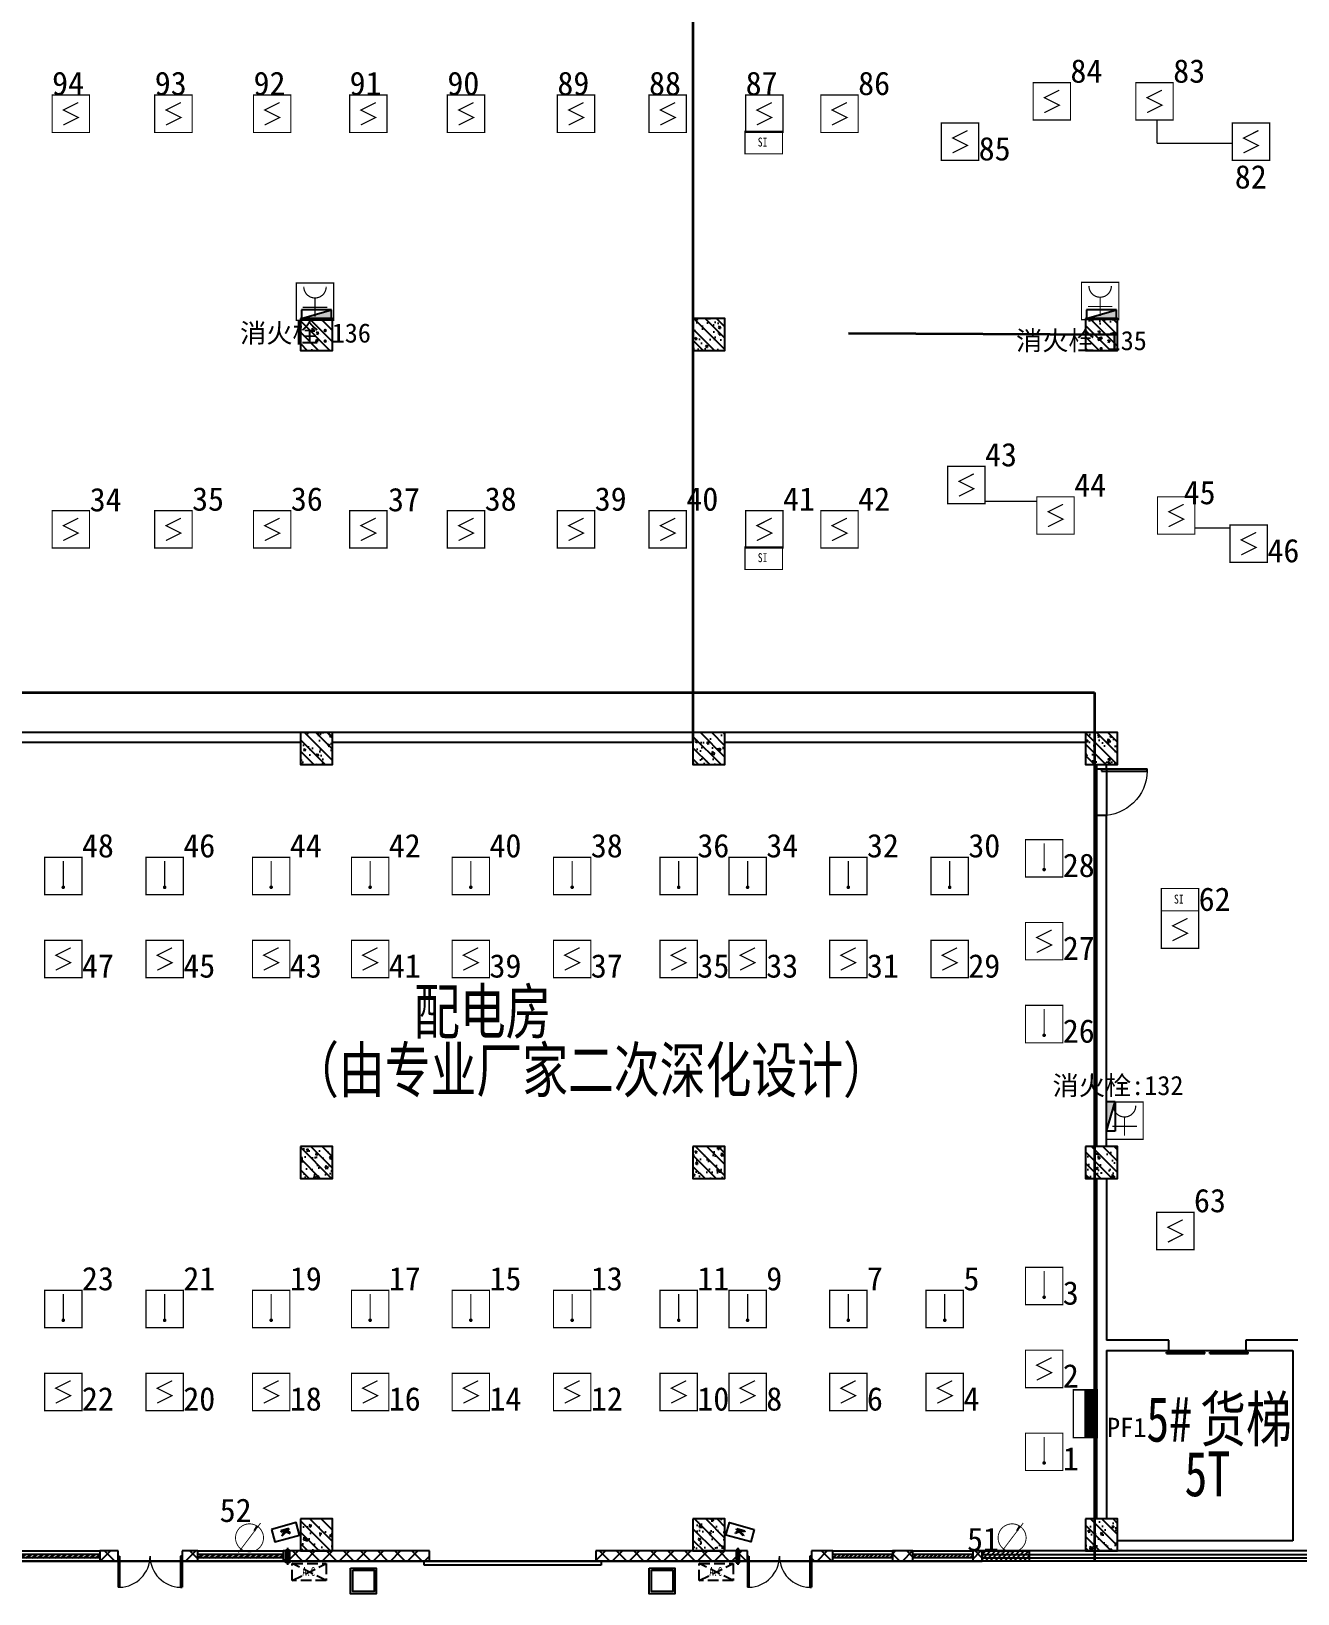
# Model space of a CAD drawing. Header units: millimetres. Extents: x -633009578 to 5705885, y -633235091 to 2571734.
# Drawn here: x 3362535 to 3392219, y 2059233 to 2095835 of the extents above; entities that cross this region are included whole.
import ezdxf

# ---------------------------------------------------------------- set-up
doc = ezdxf.new("R2010")
doc.units = ezdxf.units.MM
doc.header["$LTSCALE"] = 1000
doc.header["$MEASUREMENT"] = 0
doc.linetypes.add('DASH', pattern=[0.35, 0.25, -0.1])
doc.layers.get('0').update_dxf_attribs({"color": 9})
for name, color, linetype in [('000000000000电气', 7, 'Continuous'), ('3T_WOOD', 21, 'Continuous'), ('A-COLUM(柱)', 255, 'Continuous'), ('A-DOOR(门）', 4, 'Continuous'), ('A-EQPM(设备)', 15, 'Continuous'), ('A-F-AREA(计算)', 5, 'Continuous'), ('A-HATH(填充)', 8, 'Continuous'), ('A-LM-QPM(设备)', 8, 'Continuous'), ('A-ROOF-G(钢构)', 25, 'Continuous'), ('A-TEXT(房间)', 243, 'Continuous'), ('A-WALL(墙)', 255, 'Continuous'), ('A-WINDOW（窗）', 4, 'Continuous'), ('EQUIP_消火栓', 7, 'Continuous'), ('WALL', 9, 'Continuous'), ('电-强电平面-标注', 3, 'Continuous'), ('电-强电平面-线缆', 3, 'Continuous'), ('设备-消防', 3, 'Continuous'), ('设备-箱柜', 3, 'Continuous')]:
    doc.layers.add(name, color=color, linetype=linetype)
doc.styles.add('_TCH', font='simhei.ttf', dxfattribs={"width": 0.75, "bigfont": 'hztxt.shx'})
doc.styles.add('_TCH_DIM', font='simhei.ttf', dxfattribs={"width": 0.8, "bigfont": 'hztxt.shx'})
doc.styles.add('ELEC-DIM', font='simhei.ttf')
doc.styles.add('IDQSTYLE', font='simhei.ttf', dxfattribs={"width": 0.707, "bigfont": 'hztxt.shx'})
doc.styles.get("Standard").update_dxf_attribs({"font": 'simhei.ttf', "bigfont": 'hztxt.shx'})
doc.styles.add('宋体', font='simhei.ttf')
pattern_1 = [(45, (850121.4751960551, 677964.29318137), (-200.0002033111466, 200.0002033111467), []), (135, (850121.4751960551, 677964.29318137), (-200.0002033111467, -200.0002033111466), [])]

# ---------------------------------------------------------------- blocks, each defined once
blk = doc.blocks.new('HC001304')
at = {"color": 0, "linetype": 'Continuous'}
blk.add_line((1.147673841419251, 1.538953517481514), (1.735401947549264, 2.599742189978989), dxfattribs=at)
at = {"color": 0, "linetype": 'Continuous', "const_width": 0.2}
blk.add_lwpolyline([(2.673745217742495e-14, -3.125, 0.1989123673796571), (2.209708691207992, -2.209708691207937, 0.1989123673796571), (3.125000000000028, -4.323120637516818e-16, 0.1989123673796568), (2.209708691207993, 2.209708691207993, 0.1989123673796569), (2.841876514387939e-14, 3.125, 0.1989123673796569), (-2.209708691207936, 2.209708691207994, 0.1989123673796568), (-3.124999999999972, 2.10353517373855e-15, 0.1989123673796572), (-2.209708691207937, -2.209708691207936, 0.1989123673796571)], format="xyb", close=True, dxfattribs=at)
blk.add_lwpolyline([(-2.500110713345594, -3.281016827298258), (2.47847216535268, 3.297393019579605)], dxfattribs=at)
at = {"color": 0, "style": 'IDQSTYLE', "width": 0.7}
blk.add_attdef('PSFHATT', (5.125000010000028, -3.281016827298258), '', height=2.5, dxfattribs=at)
blk = doc.blocks.new('*X27')
at = {"color": 0}
for p, q in [((99.8306862801869, 192.7445173280992), (101.9907448318158, 194.9045758797282)), ((99.8306862801869, 193.1687813968112), (101.5664807631039, 194.9045758797282)), ((99.8306862801869, 193.5930454655231), (101.142216694392, 194.9045758797282)), ((99.8306862801869, 194.017309534235), (100.71795262568, 194.9045758797282)), ((99.8306862801869, 194.441573602947), (100.2936885569681, 194.9045758797282)), ((99.8306862801869, 194.8658376716589), (99.86942448825616, 194.9045758797282)), ((99.91500890052772, 192.4045758797282), (102.4150089005277, 194.9045758797282)), ((100.3392729692396, 192.4045758797282), (102.8392729692397, 194.9045758797282)), ((100.7635370379516, 192.4045758797282), (103.2635370379516, 194.9045758797282)), ((101.1878011066635, 192.4045758797282), (103.6878011066635, 194.9045758797282)), ((101.6120651753754, 192.4045758797282), (104.1120651753754, 194.9045758797282)), ((102.0363292440874, 192.4045758797282), (104.5363292440874, 194.9045758797282)), ((102.4605933127993, 192.4045758797282), (104.9605933127993, 194.9045758797282)), ((102.8848573815112, 192.4045758797282), (105.3848573815112, 194.9045758797282)), ((103.3091214502232, 192.4045758797282), (105.8091214502232, 194.9045758797282)), ((103.7333855189351, 192.4045758797282), (106.2333855189351, 194.9045758797282)), ((104.157649587647, 192.4045758797282), (106.657649587647, 194.9045758797282)), ((104.5819136563589, 192.4045758797282), (107.0819136563589, 194.9045758797282)), ((105.0061777250709, 192.4045758797282), (107.5061777250709, 194.9045758797282)), ((105.4304417937828, 192.4045758797282), (107.9304417937828, 194.9045758797282)), ((105.8547058624947, 192.4045758797282), (108.3547058624947, 194.9045758797282)), ((106.2789699312067, 192.4045758797282), (108.7789699312067, 194.9045758797282)), ((106.7032339999186, 192.4045758797282), (109.2032339999186, 194.9045758797282)), ((107.1274980686305, 192.4045758797282), (109.6274980686305, 194.9045758797282)), ((107.5517621373425, 192.4045758797282), (109.8306862801869, 194.6835000225726)), ((107.9760262060544, 192.4045758797282), (109.8306862801869, 194.2592359538607)), ((108.4002902747663, 192.4045758797282), (109.8306862801869, 193.8349718851487)), ((108.8245543434782, 192.4045758797282), (109.8306862801869, 193.4107078164368)), ((109.2488184121902, 192.4045758797282), (109.8306862801869, 192.9864437477249)), ((109.6730824809021, 192.4045758797282), (109.8306862801869, 192.562179679013))]:
    blk.add_line(p, q, dxfattribs=at)
blk = doc.blocks.new('HC000427')
at = {"color": 0, "linetype": 'Continuous', "const_width": 0.3}
blk.add_lwpolyline([(5, 2.5), (-5, 2.5), (-5, -2.5), (5, -2.5)], close=True, dxfattribs=at)
blk.add_lwpolyline([(5, 0), (-5, 0)], dxfattribs=at)
at = {"color": 0, "linetype": 'Continuous'}
blk.add_blockref('*X27', (-104.8306862801869, -194.9045758797282), dxfattribs=at)
at = {"color": 0, "style": 'IDQSTYLE', "width": 0.7}
blk.add_attdef('PSFHATT', (7, -2.5), '', height=2.5, dxfattribs=at)
blk = doc.blocks.new('HC001552')
at = {"color": 0, "linetype": 'Continuous', "const_width": 0.2}
blk.add_lwpolyline([(-3.125, 3.125), (3.125, 3.125), (3.125, -3.125), (-3.125, -3.125)], close=True, dxfattribs=at)
blk.add_lwpolyline([(-1.875, 2.5, 0.1989123673796508), (-1.325825214724788, 1.174174785275256, 0.1989123673796632), (-1.010554351787499e-15, 0.625, 0.1989123673796561), (1.325825214724758, 1.174174785275198, 0.1989123673796527), (1.875, 2.5)], format="xyb", dxfattribs=at)
for points in [[(-1.4210854715202e-14, 0.625), (0, -2.5)], [(-2.062500000000007, -0.9375000000000071), (2.062499999999993, -0.9374999999999931)]]:
    blk.add_lwpolyline(points, dxfattribs=at)
at = {"color": 0, "style": 'IDQSTYLE', "width": 0.7}
blk.add_attdef('PSFHATT', (5.125, -3.125), '', height=2.5, dxfattribs=at)
blk = doc.blocks.new('HC001224')
at = {"color": 0, "linetype": 'Continuous', "const_width": 0.2}
blk.add_lwpolyline([(-3.125, 3.125), (3.125, 3.125), (3.125, -3.125), (-3.125, -3.125)], close=True, dxfattribs=at)
blk.add_lwpolyline([(1.25, 1.875), (-1.25, 0.625), (1.25, -0.625), (-1.25, -1.875)], dxfattribs=at)
at = {"color": 0, "style": 'IDQSTYLE', "width": 0.7}
blk.add_attdef('PSFHATT', (5.125, -3.125), '', height=2.5, dxfattribs=at)
blk = doc.blocks.new('HC001180')
at = {"color": 0, "linetype": 'Continuous', "const_width": 0.2}
blk.add_lwpolyline([(-3.125, 1.875000000000028), (3.125, 1.875000000000028), (3.125, -1.874999999999972), (-3.125, -1.874999999999972)], close=True, dxfattribs=at)
at = {"color": 0, "style": 'IDQSTYLE', "width": 0.7}
for tag, p in [('SI', (-0.7698887372055268, -0.8480397754184743)), ('PSFHATT', (5.125, -1.874999999999972))]:
    blk.add_attdef(tag, p, '', height=1.5, dxfattribs=at)
blk = doc.blocks.new('HC001223')
at = {"color": 0, "linetype": 'Continuous', "const_width": 0.2}
blk.add_lwpolyline([(-3.125, 3.125), (3.125, 3.125), (3.125, -3.125), (-3.125, -3.125)], close=True, dxfattribs=at)
blk.add_lwpolyline([(0, 2.5), (0, -1.875)], dxfattribs=at)
at = {"color": 0, "linetype": 'Continuous', "const_width": 0.3}
blk.add_lwpolyline([(-0.15, -1.875, 1), (0.15, -1.875, 1)], format="xyb", close=True, dxfattribs=at)
at = {"color": 0, "style": 'IDQSTYLE', "width": 0.7}
blk.add_attdef('PSFHATT', (5.125, -3.125), '', height=2.5, dxfattribs=at)
blk = doc.blocks.new('$TwtSys$00000434')
for p, q in [((-0.5, 0.5), (-0.5, -0.5)), ((-0.5, -0.5), (0.5, 0.5)), ((0.5, 0.5), (-0.5, 0.5)), ((0.5, -0.5), (0.5, 0.5)), ((-0.5, -0.5), (0.5, -0.5))]:
    blk.add_line(p, q)
blk.add_solid([(0.5, -0.5), (0.5, 0.5), (-0.5, -0.5)])
blk = doc.blocks.new('G$CC85EE94B')
at = {"layer": 'EQUIP_消火栓', "xscale": 700, "zscale": 700}
for p, yscale, rotation in [((-46249.99999125628, 28225.00000000373), 200, 359.9999949910436), ((-27849.99999125628, 28225.00000000373), 200, 359.9999949910436), ((-27629.99996937765, 9431.896380502265), -200, 90.00000500895634)]:
    blk.add_blockref('$TwtSys$00000434', p, dxfattribs=dict(at, yscale=yscale, rotation=rotation))
blk = doc.blocks.new('VdFDAFDFfasdgfswgre')
at = {"layer": 'A-LM-QPM(设备)'}
for p, q in [((-18.82899837940931, -406.182118716184), (32.44091908354312, -219.865729555022)), ((26.97990751266479, -333.232229411602), (5.094279481098056, -412.765245873481)), ((49.2817729152739, -324.0305588338524), (26.97990751266479, -333.232229411602)), ((26.97990751266479, -333.232229411602), (49.2817729152739, -324.0305588338524)), ((67.04131023027003, -429.8116214922629), (26.97990751266479, -333.232229411602)), ((32.44091908354312, -219.865729555022), (56.36419694311917, -226.448856712319)), ((56.36419694311917, -226.448856712319), (37.18157476373017, -296.1590703437105)), ((37.18157476373017, -296.1590703437105), (49.2817729152739, -324.0305588338524)), ((49.2817729152739, -324.0305588338524), (125.9159782715142, -245.5878820237704)), ((153.1663345098495, -253.0865434217267), (58.93851659074426, -349.0140868732706)), ((58.93851659074426, -349.0140868732706), (97.61874484550208, -438.2258171304129)), ((125.9159782715142, -245.5878820237704), (153.1663345098495, -253.0865434217267)), ((5.094279481098056, -412.765245873481), (-18.82899837940931, -406.182118716184)), ((97.61874484550208, -438.2258171304129), (67.04131023027003, -429.8116214922629))]:
    blk.add_line(p, q, dxfattribs=at)
blk.add_lwpolyline([(0, 0), (289.248551459983, -79.59444376500323), (130.0596639309078, -658.0915466849692), (-159.1888875309378, -578.4971029208973)], close=True, dxfattribs=at)
blk = doc.blocks.new('1fdasdas')
at = {"layer": 'A-EQPM(设备)', "linetype": 'DASH'}
for p, q in [((800.000240216963, -0.0003133723512291908), (0.0002401703968644142, 399.9996865927242)), ((0.0002401703968644142, -0.0003133723512291908), (800.000240216963, 399.9996865927242))]:
    blk.add_line(p, q, dxfattribs=at)
blk.add_lwpolyline([(0.0002401703968644142, 399.9996865927242), (800.000240216963, 399.9996865927242), (800.000240216963, -0.0003133723512291908), (0.0002401703968644142, -0.0003133723512291908)], close=True, dxfattribs=at)
at = {"layer": 'A-EQPM(设备)', "style": '_TCH_DIM', "width": 0.7058823529411765}
blk.add_text('A.C', height=204, dxfattribs=at).set_placement((239.6609672275372, 108.2505295248702))
blk = doc.blocks.new('31231')
at = {"layer": 'A-EQPM(设备)', "linetype": 'DASH', "ltscale": 500}
blk.add_lwpolyline([(46923.81837394973, 1033154.040788963), (47003.81837394973, 1033154.040788963), (47003.81837394973, 1032854.040788963), (46923.81837394973, 1032854.040788963)], close=True, dxfattribs=at)
blk.add_lwpolyline([(46963.81837394973, 1033204.040788963), (46963.81837394973, 1032804.040788963)], dxfattribs=at)
blk = doc.blocks.new('$DorLib2D$00000002')
for p, q in [((-0.5, -5.684341886080802e-17), (-0.5000000000000007, 0.4875)), ((-0.4750000000000007, 0.4875), (-0.5000000000000007, 0.4875)), ((-0.475, -2.842170943040401e-17), (-0.4750000000000007, 0.4875)), ((0.475, -2.842170943040401e-17), (0.4750000000000007, 0.4875)), ((0.4750000000000007, 0.4875), (0.5000000000000007, 0.4875)), ((0.5, -5.684341886080802e-17), (0.5000000000000007, 0.4875)), ((-0.5, -5.684341886080802e-17), (-0.475, -2.842170943040401e-17)), ((0.5, -5.684341886080802e-17), (0.475, -2.842170943040401e-17))]:
    blk.add_line(p, q)
at = {"lineweight": 13}
for centre, start, end in [((-0.4875, -4.263256414560601e-17), 0, 88.53071641864632), ((0.4875, -4.263256414560601e-17), 91.4692835813537, 180)]:
    blk.add_arc(centre, 0.4875, start, end, dxfattribs=at)
blk = doc.blocks.new('$DorLib2D$00000126')
at = {"color": 0, "linetype": 'Continuous'}
for p, q in [((-0.5319999999956053, 0.5), (-0.5319999999956053, 0.900000000000091)), ((0.5320000000047003, 0.900000000000091), (0.5320000000047003, 0.5000000000002274))]:
    blk.add_line(p, q, dxfattribs=at)
at = {"color": 0, "linetype": 'DASH'}
for p, q in [((-0.5319999999956053, 0.900000000000091), (0.5320000000047003, 0.900000000000091)), ((-0.5319999999956053, 0.5), (0.5320000000047003, 0.5000000000002274))]:
    blk.add_line(p, q, dxfattribs=at)
blk = doc.blocks.new('$TCHSYS$WIN2D')
for p, q in [((-0.5, 0.5), (0.5, 0.5)), ((-0.5, 0.5), (-0.4999999999999999, -0.5)), ((0.5, 0.5), (0.4999999999999998, -0.5)), ((0.5, 0.1666666666666666), (-0.5, 0.1666666666666666)), ((0.5, -0.1666666666666667), (-0.5, -0.1666666666666667)), ((-0.4999999999999999, -0.5), (0.5, -0.5))]:
    blk.add_line(p, q)
blk = doc.blocks.new('$WINLIB2D$00000039')
at = {"color": 0}
for points in [[(-0.4999999999983409, 0.5000000000445652), (-0.4999999999999964, -0.4999999999999716)], [(0.5000000000016591, 0.4999999999536158), (-0.4999999999983409, 0.5000000000445652)], [(0.4999999999983338, -0.5000000000463842), (0.4999999999999609, 0.4999999999999432)], [(-0.499999999999428, 0.1666666667124446), (0.500000000000572, 0.1666666666205998)], [(-0.4518745131427302, -0.1666666666260284), (-0.5000000000072298, 0.08358586507802102)], [(-0.3838834764901549, -0.166666666632409), (-0.4479860405916831, 0.1666666667079113)], [(-0.3158924398378069, -0.166666666637866), (-0.3799950039392748, 0.1666666667006353)], [(-0.2479014031851996, -0.166666666645142), (-0.3120039672867243, 0.1666666666951784)], [(-0.1799103665328481, -0.1666666666505989), (-0.2440129306343159, 0.1666666666887977)], [(-0.1119193298802692, -0.1666666666569512), (-0.1760218939817904, 0.1666666666824455)], [(-0.04392829322788927, -0.1666666666633319), (-0.1080308573293216, 0.1666666666760648)], [(0.02406274342471804, -0.1666666666696841), (-0.04003982067680312, 0.1666666666697125)], [(0.09205378007703402, -0.1666666666751411), (0.02795121597557682, 0.1666666666642556)], [(0.1600448167296129, -0.1666666666815217), (0.0959422526280953, 0.1666666666578749)], [(0.2280358533819644, -0.166666666687874), (0.163933289280525, 0.1666666666505989)], [(0.2960268900345753, -0.1666666666942547), (0.231924325933047, 0.1666666666460657)], [(0.3640179266869801, -0.1666666667006069), (0.2999153625854838, 0.166666666639685)], [(0.4320089633395341, -0.1666666667060639), (0.3679063992380058, 0.166666666632409)], [(0.4999999999916831, -0.1666666667115209), (0.4358974358904746, 0.1666666666260568)], [(-0.500000000000572, -0.1666666666214951), (0.499999999999428, -0.1666666667124446)], [(0.4999999999983338, -0.5000000000463842), (-0.5000000000016662, -0.4999999999554348)]]:
    blk.add_lwpolyline(points, dxfattribs=at)
blk = doc.blocks.new('$DORLIB2D$00000127')
at = {"color": 0}
for points in [[(-0.5333333333328483, 0.7948983154366971), (-0.5333333333328483, 0.690405644187237)], [(-0.03333333333284827, 0.7948983154366971), (-0.5333333333328483, 0.7948983154366971)], [(-0.03333333333284827, 0.690405644187237), (-0.5333333333328483, 0.690405644187237)], [(-0.03333333333284827, 0.7948983154366971), (-0.03333333333284827, 0.690405644187237)], [(0.5333333333328483, 0.7948983154366971), (0.03333333333284827, 0.7948983154366971)], [(0.03333333333284827, 0.7948983154366971), (0.03333333333284827, 0.690405644187237)], [(0.5333333333328483, 0.690405644187237), (0.03333333333284827, 0.690405644187237)], [(0.5333333333328483, 0.7948983154366971), (0.5333333333328483, 0.690405644187237)], [(0.5, 0.4999999999999858), (-0.5, 0.4999999999999858)]]:
    blk.add_lwpolyline(points, dxfattribs=at)
blk = doc.blocks.new('$DorLib2D$00000001')
for p, q in [((0.45, 0.9750000000000001), (0.5000000000000002, 0.9750000000000001)), ((0.45, 0), (0.45, 0.9750000000000001)), ((0.5, 0), (0.5, 0.9750000000000001)), ((0.5, 0), (0.45, 0))]:
    blk.add_line(p, q)
at = {"lineweight": 13}
blk.add_arc((0.475, 0), 0.975, 91.4692835813538, 180, dxfattribs=at)
blk = doc.blocks.new('_FZH')
h = blk.add_hatch()
h.set_pattern_fill('钢筋混凝土', color=256, scale=0.1, style=0)
h.set_pattern_definition([(45, (0, 0), (-0.1767766952966369, 0.1767766952966369), []), (50, (0, 0), (0.7172601826007535, -0.06275213498259512), [0.07500000000000001, -0.8250000000000001]), (355, (0, 0), (-0.138751333613, 0.7521921337000119), [0.06, -0.66]), (100.4514, (0.05977168000000001, -0.00522934), (0.5785093817140216, 0.6894395420609536), [0.06374019, -0.701142112]), (46.1842, (0, 0.2), (1.067241048625645, -0.1655190143290181), [0.1125, -1.2375]), (96.6356, (0.088936745, 0.186206693), (0.9346627055487033, 0.9741178709004418), [0.095610288, -1.051713]), (351.1842, (0, 0.2), (0.9346619451336272, 0.9741186009253247), [0.09000000000000001, -0.9900000000000001]), (21, (0.1, 0.15), (0.5969070521184617, -0.4026188906653388), [0.07500000000000001, -0.8250000000000001]), (326, (0.1, 0.15), (0.2433153319215824, 0.7251500450468529), [0.06, -0.66]), (71.4514, (0.149742233, 0.116448394), (0.84022262858149, 0.3225304967099524), [0.06374019, -0.701142112]), (37.50000000000001, (0, 0), (0.01215985531729062, 0.3328938538313115), [0, -0.652, 0, -0.67, 0, -0.6625000000000001]), (7.499999999999999, (0, 0), (0.2630695374421486, 0.3944117118823603), [0, -0.382, 0, -0.637, 0, -0.2525]), (-32.5, (-0.223, 0), (0.533822436172409, -0.02255487173437976), [0, -0.25, 0, -0.78, 0, -1.035]), (-42.5, (-0.323, 0), (0.5831861693423862, 0.1001049823323177), [0, -0.325, 0, -0.518, 0, -0.735])])
h.paths.add_polyline_path([(-0.5, -0.5), (0.5, -0.5), (0.5, 0.5), (-0.5, 0.5)])
blk.add_lwpolyline([(-0.5, -0.5), (0.5, -0.5), (0.5, 0.5), (-0.5, 0.5)], close=True)

msp = doc.modelspace()

# ---------------------------------------------------------------- hatches: boundary and pattern name
at = {"layer": '3T_WOOD'}
h = msp.add_hatch(dxfattribs=at)
h.set_pattern_fill('ANSI31', color=256, scale=50)
h.set_pattern_definition([(45, (2160479.395743424, 677977.51603476), (-56.1266007566822, 56.12660075668221), [])])
h.paths.add_polyline_path([(3384819.983631865, 2060234.629172622), (3385919.983631865, 2060234.629172622), (3385919.983631865, 2059994.629172622), (3384819.983631865, 2059994.629172622)])
at = {"layer": 'A-HATH(填充)'}
h = msp.add_hatch(dxfattribs=at)
h.set_pattern_fill('多孔材料', color=256, scale=100, style=0)
h.set_pattern_definition(pattern_1)
h.paths.add_polyline_path([(3364139.994031504, 2059994.629172631), (3364569.994032013, 2059994.629172631), (3364569.994032013, 2060234.629172627), (3364139.994031504, 2060234.629172627)])
h = msp.add_hatch(dxfattribs=at)
h.set_pattern_fill('多孔材料', color=256, scale=100, style=0)
h.set_pattern_definition(pattern_1)
h.paths.add_polyline_path([(3366069.994032013, 2059994.629172631), (3366439.994031504, 2059994.629172631), (3366439.994031504, 2060234.629172626), (3366069.994032013, 2060234.629172626)])
h = msp.add_hatch(dxfattribs=at)
h.set_pattern_fill('多孔材料', color=256, scale=100, style=0)
h.set_pattern_definition(pattern_1)
h.paths.add_polyline_path([(3368439.994031504, 2059994.629172631), (3371869.994031504, 2059994.629172631), (3371869.994031504, 2060234.629172626), (3368439.994031504, 2060234.629172626)])
h = msp.add_hatch(dxfattribs=at)
h.set_pattern_fill('多孔材料', color=256, scale=100, style=0)
h.set_pattern_definition(pattern_1)
h.paths.add_polyline_path([(3375769.994032013, 2059994.629172631), (3379319.994031504, 2059994.629172631), (3379319.994031504, 2060234.629172625), (3375769.994032013, 2060234.629172625)])
h = msp.add_hatch(dxfattribs=at)
h.set_pattern_fill('多孔材料', color=256, scale=100, style=0)
h.set_pattern_definition(pattern_1)
h.paths.add_polyline_path([(3380819.994031504, 2059994.629172631), (3381319.983631623, 2059994.629172631), (3381319.983631623, 2060234.629172625), (3380819.994031505, 2060234.629172625)])
h = msp.add_hatch(dxfattribs=at)
h.set_pattern_fill('多孔材料', color=256, scale=100, style=0)
h.set_pattern_definition(pattern_1)
h.paths.add_polyline_path([(3382719.983631622, 2059994.629172631), (3383199.983632131, 2059994.629172631), (3383199.983632131, 2060234.629172625), (3382719.983631622, 2060234.629172625)])
h = msp.add_hatch(dxfattribs=at)
h.set_pattern_fill('多孔材料', color=256, scale=100, style=0)
h.set_pattern_definition(pattern_1)
h.paths.add_polyline_path([(3384599.983632131, 2059994.629172632), (3384819.983631623, 2059994.629172632), (3384819.983631622, 2060234.629172625), (3384599.983632131, 2060234.629172625)])

# ---------------------------------------------------------------- linework, layer by layer
at = {"layer": '000000000000电气', "color": 2, "lineweight": 35}
msp.add_line((3378044.99403178, 2098059.629172626), (3378044.994031993, 2079169.629172617), dxfattribs=at)
at = {"layer": '000000000000电气', "color": 4, "lineweight": 35}
msp.add_line((3381692.810086888, 2088761.281330105), (3387994.99403178, 2088734.629172626), dxfattribs=at)
at = {"layer": '000000000000电气', "color": 1, "lineweight": 35}
for p, q in [((3282419.99403178, 2080345.946034326), (3387455.32643952, 2080345.946034326)), ((3387455.32643952, 2080345.946034326), (3387455.326439521, 2059994.629172625))]:
    msp.add_line(p, q, dxfattribs=at)
at = {"layer": '3T_WOOD'}
msp.add_lwpolyline([(3384819.983631865, 2060234.629172622), (3385919.983631865, 2060234.629172622), (3385919.983631865, 2059994.629172622), (3384819.983631865, 2059994.629172622)], close=True, dxfattribs=at)
at = {"layer": 'A-DOOR(门）'}
for p, q in [((3387499.99403178, 2078559.629172243), (3387499.99403178, 2077459.629172243)), ((3387739.99403178, 2078559.629172243), (3387739.99403178, 2077459.629172243)), ((3364569.994031803, 2059994.629172625), (3366069.994031803, 2059994.629172625)), ((3371869.994031737, 2059994.629172625), (3375769.994031737, 2059994.629172625)), ((3379319.994031759, 2059994.629172625), (3380819.994031759, 2059994.629172625))]:
    msp.add_line(p, q, dxfattribs=at)
at = {"layer": 'A-F-AREA(计算)'}
msp.add_lwpolyline([(3282179.994031782, 2196074.629172625), (3416459.994031782, 2196074.629172625), (3416459.994031782, 2059994.629172625), (3282179.994031782, 2059994.629172625)], close=True, dxfattribs=at)
at = {"layer": 'A-ROOF-G(钢构)'}
for points in [[(3370020.001237538, 2059832.89527726), (3370620.001237538, 2059832.89527726), (3370620.001237538, 2059232.89527726), (3370020.001237538, 2059232.89527726)], [(3370070.001237538, 2059782.89527726), (3370570.001237538, 2059782.89527726), (3370570.001237538, 2059282.89527726), (3370070.001237538, 2059282.89527726)], [(3377020.001237541, 2059832.89527726), (3377620.001237541, 2059832.89527726), (3377620.001237541, 2059232.89527726), (3377020.001237541, 2059232.89527726)], [(3377070.001237541, 2059782.89527726), (3377570.001237541, 2059782.89527726), (3377570.001237541, 2059282.89527726), (3377070.001237541, 2059282.89527726)]]:
    msp.add_lwpolyline(points, close=True, dxfattribs=at)
at = {"layer": 'A-WALL(墙)'}
for p, q in [((3368844.994031993, 2079409.629172631), (3359894.994031993, 2079409.62917264)), ((3378044.994031993, 2079409.629172669), (3369594.994031993, 2079409.629172596)), ((3387244.994031993, 2079409.629172598), (3378794.994031341, 2079409.629172604)), ((3368844.994031993, 2079169.629172631), (3359894.994031993, 2079169.629172593)), ((3378044.994031993, 2079169.629172617), (3369594.994031993, 2079169.629172616)), ((3387244.994031993, 2079169.629172651), (3378794.994031341, 2079169.629172607)), ((3387499.99403178, 2078659.629172626), (3387499.994031772, 2078559.629172276)), ((3387739.994031825, 2078559.629172276), (3387739.99403178, 2078659.629172626)), ((3387499.994031772, 2078559.629172276), (3387739.994031825, 2078559.629172276)), ((3387739.994031825, 2077459.629172276), (3387499.994031772, 2077459.629172276)), ((3387499.994031772, 2077459.629172276), (3387499.994031783, 2069709.629172256)), ((3387739.994031792, 2069709.629172256), (3387739.994031825, 2077459.629172276)), ((3387499.99403178, 2068959.629172626), (3387499.99403178, 2065054.629178433)), ((3387739.99403178, 2068959.629172626), (3387739.994031874, 2065174.629178374)), ((3389199.994031918, 2065174.629178375), (3387739.994031874, 2065174.629178374)), ((3389199.994031916, 2064934.629178528), (3389199.994031918, 2065174.629178375)), ((3392219.99403181, 2065174.629178391), (3390999.994031918, 2065174.629178381)), ((3390999.994031918, 2065174.629178381), (3390999.994031916, 2064934.629178512)), ((3387499.99403178, 2065054.629178433), (3387499.994031732, 2060984.629172907)), ((3387739.994031779, 2064934.629178482), (3387739.994031779, 2060984.629172907)), ((3387739.994031779, 2064934.629178482), (3389199.994031916, 2064934.629178528)), ((3390999.994031916, 2064934.629178512), (3392099.994031813, 2064934.629178443)), ((3392099.994031813, 2064934.629178443), (3392099.994031813, 2060474.629172609)), ((3392099.994031813, 2060474.629172609), (3387994.994031993, 2060474.629172478)), ((3392219.994031812, 2060234.629172599), (3387994.994031993, 2060234.629172466))]:
    msp.add_line(p, q, dxfattribs=at)
at = {"layer": 'A-WINDOW（窗）'}
msp.add_lwpolyline([(3385919.983631811, 2060234.629172621), (3385919.983631811, 2059994.629172621)], dxfattribs=at)
at = {"layer": 'WALL'}
for p, q in [((3364569.994032013, 2060234.629172627), (3364139.994031504, 2060234.629172627)), ((3364139.994031504, 2060234.629172627), (3364139.994031504, 2059994.629172631)), ((3364139.994031504, 2059994.629172631), (3364569.994032013, 2059994.629172631)), ((3364569.994032013, 2059994.629172631), (3364569.994032013, 2060234.629172627)), ((3366439.994031504, 2060234.629172626), (3366069.994032013, 2060234.629172626)), ((3366069.994032013, 2060234.629172626), (3366069.994032013, 2059994.629172631)), ((3366069.994032013, 2059994.629172631), (3366439.994031504, 2059994.629172631)), ((3366439.994031504, 2059994.629172631), (3366439.994031504, 2060234.629172626)), ((3371869.994031504, 2060234.629172626), (3368439.994031504, 2060234.629172626)), ((3368439.994031504, 2060234.629172626), (3368439.994031504, 2059994.629172631)), ((3368439.994031504, 2059994.629172631), (3371869.994031504, 2059994.629172631)), ((3371869.994031504, 2059994.629172631), (3371869.994031504, 2060234.629172626)), ((3379319.994031504, 2060234.629172625), (3375769.994032013, 2060234.629172625)), ((3375769.994032013, 2060234.629172625), (3375769.994032013, 2059994.629172631)), ((3375769.994032013, 2059994.629172631), (3379319.994031504, 2059994.629172631)), ((3379319.994031504, 2059994.629172631), (3379319.994031504, 2060234.629172625)), ((3381319.983631623, 2060234.629172625), (3380819.994031505, 2060234.629172625)), ((3380819.994031505, 2060234.629172625), (3380819.994031504, 2059994.629172631)), ((3380819.994031504, 2059994.629172631), (3381319.983631623, 2059994.629172631)), ((3381319.983631623, 2059994.629172631), (3381319.983631623, 2060234.629172625)), ((3383199.983632131, 2060234.629172625), (3382719.983631622, 2060234.629172625)), ((3382719.983631622, 2060234.629172625), (3382719.983631622, 2059994.629172631)), ((3382719.983631622, 2059994.629172631), (3383199.983632131, 2059994.629172631)), ((3383199.983632131, 2059994.629172631), (3383199.983632131, 2060234.629172625)), ((3384819.983631622, 2060234.629172625), (3384599.983632131, 2060234.629172625)), ((3384599.983632131, 2060234.629172625), (3384599.983632131, 2059994.629172632)), ((3384599.983632131, 2059994.629172632), (3384819.983631623, 2059994.629172632)), ((3384819.983631623, 2059994.629172632), (3384819.983631622, 2060234.629172625))]:
    msp.add_line(p, q, dxfattribs=at)
at = {"layer": '电-强电平面-线缆', "color": 1, "linetype": 'Continuous', "const_width": 30}
for points in [[(3388921.859727358, 2093206.431329574), (3388921.859727358, 2093753.736902182)], [(3388921.859727358, 2093206.431329574), (3390684.663409133, 2093206.431329574)], [(3384889.248189963, 2084821.906991159), (3386104.266402226, 2084821.906991159)], [(3389806.882219666, 2084195.531996483), (3390632.878156634, 2084195.531996483)]]:
    msp.add_lwpolyline(points, dxfattribs=at)

# ---------------------------------------------------------------- block references
at = {"layer": '3T_WOOD'}
msp.add_blockref('G$CC85EE94B', (3415469.99403178, 2060984.629172624), dxfattribs=at)
at = {"layer": 'A-COLUM(柱)', "xscale": 750, "yscale": 750, "zscale": 750, "rotation": 270}
for p in [(3369219.99403178, 2088734.629172626), (3378419.99403178, 2088734.629172626), (3387619.99403178, 2088734.629172626), (3369219.99403178, 2079034.629172626), (3378419.99403178, 2079034.629172626), (3387619.99403178, 2079034.629172626), (3369219.99403178, 2069334.629172626), (3378419.99403178, 2069334.629172626), (3387619.99403178, 2069334.629172626), (3369219.99403178, 2060609.629172626), (3378419.99403178, 2060609.629172626), (3387619.99403178, 2060609.629172626)]:
    msp.add_blockref('_FZH', p, dxfattribs=at)
at = {"layer": 'A-DOOR(门）', "extrusion": (0, 0, -1)}
for name, p, xscale, yscale, zscale, rotation in [('$DorLib2D$00000001', (-3387619.99403178, 2078009.629172243), 1100, 1100, 1100, 90.00000000000001), ('$DORLIB2D$00000127', (-3390099.994031809, 2065054.62917841), -1800, 240, 1800, 180.0000000005162), ('$DorLib2D$00000002', (-3365319.994031803, 2060114.629172625), -1500, 1500, 1500, 180.0000000000016), ('$DorLib2D$00000126', (-3373819.994031737, 2060114.629172625), -3900, 240, 3900, 180.0000000000016), ('$DorLib2D$00000002', (-3380069.994031759, 2060114.629172625), -1500, 1500, 1500, 180.0000000000016)]:
    msp.add_blockref(name, p, dxfattribs=dict(at, xscale=xscale, yscale=yscale, zscale=zscale, rotation=rotation))
at = {"layer": 'A-EQPM(设备)', "color": 6}
for name, p in [('31231', (3321581.175657831, 1027105.903145489)), ('1fdasdas', (3368650.744713647, 2059543.649869748)), ('1fdasdas', (3378189.257281044, 2059543.649869748))]:
    msp.add_blockref(name, p, dxfattribs=at)
at = {"layer": 'A-EQPM(设备)', "color": 6, "xscale": -1}
msp.add_blockref('31231', (3426058.826817247, 1027105.903145489), dxfattribs=at)
at = {"layer": 'A-LM-QPM(设备)', "xscale": -1, "rotation": 89.99999999999999}
msp.add_blockref('VdFDAFDFfasdgfswgre', (3368163.585831513, 2060739.085930026), dxfattribs=at)
at = {"layer": 'A-LM-QPM(设备)', "rotation": 270}
msp.add_blockref('VdFDAFDFfasdgfswgre', (3379476.416643565, 2060739.085930026), dxfattribs=at)
at = {"layer": 'A-WINDOW（窗）', "extrusion": (0, 0, -1), "yscale": 240}
for name, p, xscale, zscale in [('$WINLIB2D$00000039', (-3363139.99403178, 2060114.629172625), 2000.000000000233, 2000.000000000233), ('$WINLIB2D$00000039', (-3367439.99403178, 2060114.629172625), 2000.000000000233, 2000.000000000233), ('$WINLIB2D$00000039', (-3382019.983631851, 2060114.629172625), 1400, 1400), ('$WINLIB2D$00000039', (-3383899.983631852, 2060114.629172625), 1400, 1400), ('$TCHSYS$WIN2D', (-3390819.983631849, 2060114.629172625), 12000, 12000)]:
    msp.add_blockref(name, p, dxfattribs=dict(at, xscale=xscale, zscale=zscale))
at = {"layer": '设备-消防'}
for name, p, xscale, yscale, zscale in [('HC001224', (3363461.982115951, 2093901.75942897), 140, 140, 140), ('HC001224', (3365868.091717078, 2093901.75942897), 140, 140, 140), ('HC001224', (3368182.898052091, 2093901.75942897), 140, 140, 140), ('HC001224', (3370434.687230885, 2093901.75942897), 140, 140, 140), ('HC001224', (3372726.220184339, 2093901.75942897), 140, 140, 140), ('HC001224', (3375304.194756975, 2093901.75942897), 140, 140, 140), ('HC001224', (3377452.50690084, 2093901.75942897), 140, 140, 140), ('HC001224', (3379717.185952496, 2093901.75942897), 140, 140, 140), ('HC001224', (3381478.885828909, 2093901.75942897), 140, 140, 140), ('HC001224', (3386454.109073788, 2094191.236902182), 140, 140, 140), ('HC001224', (3388862.318289012, 2094191.236902182), 140, 140, 140), ('HC001224', (3384303.771830976, 2093246.396923559), 140, 140, 140), ('HC001224', (3391122.163409133, 2093246.396923559), 140, 140, 140), ('HC001552', (3387587.821528329, 2089516.727338709), 140, 140, 140), ('HC001552', (3369185.737714771, 2089499.259914258), 140, 140, 140), ('HC001224', (3384451.748189963, 2085204.406137758), 140, 140, 140), ('HC001224', (3386541.766402226, 2084491.236902182), 140, 140, 140), ('HC001224', (3389369.382219666, 2084491.236902182), 140, 140, 140), ('HC001224', (3363461.982115951, 2084165.828258182), 140, 140, 140), ('HC001224', (3365868.091717078, 2084165.828258182), 140, 140, 140), ('HC001224', (3368182.898052091, 2084165.828258182), 140, 140, 140), ('HC001224', (3370434.687230885, 2084165.828258182), 140, 140, 140), ('HC001224', (3372726.220184339, 2084165.828258182), 140, 140, 140), ('HC001224', (3375304.194756975, 2084165.828258182), 140, 140, 140), ('HC001224', (3377452.50690084, 2084165.828258182), 140, 140, 140), ('HC001224', (3379717.185952496, 2084165.828258182), 140, 140, 140), ('HC001224', (3381478.885828909, 2084165.828258182), 140, 140, 140), ('HC001224', (3391070.378156634, 2083831.838020446), 140, 140, 140), ('HC001223', (3386274.801427398, 2076460.044042511), 140, 140, 140), ('HC001223', (3363286.297723878, 2076044.533120555), 140, 140, 140), ('HC001223', (3365662.170009712, 2076044.533120555), 140, 140, 140), ('HC001223', (3368159.105851511, 2076044.533120555), 140, 140, 140), ('HC001223', (3370477.724625533, 2076044.533120555), 140, 140, 140), ('HC001223', (3372837.266480566, 2076044.533120555), 140, 140, 140), ('HC001223', (3375213.1387664, 2076044.533120555), 140, 140, 140), ('HC001223', (3377710.074608199, 2076044.533120555), 140, 140, 140), ('HC001223', (3379324.845946589, 2076044.533120555), 140, 140, 140), ('HC001223', (3381684.387801621, 2076044.533120555), 140, 140, 140), ('HC001223', (3384060.260087455, 2076044.533120555), 140, 140, 140), ('HC001224', (3386274.801427398, 2074518.465014906), 140, 140, 140), ('HC001224', (3389459.38395679, 2074791.236902182), 140, 140, 140), ('HC001224', (3363286.297723878, 2074102.95409295), 140, 140, 140), ('HC001224', (3365662.170009712, 2074102.95409295), 140, 140, 140), ('HC001224', (3368159.105851511, 2074102.95409295), 140, 140, 140), ('HC001224', (3370477.724625533, 2074102.95409295), 140, 140, 140), ('HC001224', (3372837.266480566, 2074102.95409295), 140, 140, 140), ('HC001224', (3375213.1387664, 2074102.95409295), 140, 140, 140), ('HC001224', (3377710.074608199, 2074102.95409295), 140, 140, 140), ('HC001224', (3379324.845946589, 2074102.95409295), 140, 140, 140), ('HC001224', (3381684.387801621, 2074102.95409295), 140, 140, 140), ('HC001224', (3384060.260087455, 2074102.95409295), 140, 140, 140), ('HC001223', (3386274.801427398, 2072576.8859873), 140, 140, 140), ('HC001552', (3388159.153079335, 2070313.789926382), 140, 140, 140), ('HC001224', (3389349.030427329, 2067731.398677454), 140, 140, 140), ('HC001223', (3386274.801427398, 2066441.564961514), 140, 140, 140), ('HC001223', (3363286.297723878, 2065902.476191652), 140, 140, 140), ('HC001223', (3365662.170009712, 2065902.476191652), 140, 140, 140), ('HC001223', (3368159.105851511, 2065902.476191652), 140, 140, 140), ('HC001223', (3370477.724625533, 2065902.476191652), 140, 140, 140), ('HC001223', (3372837.266480566, 2065902.476191652), 140, 140, 140), ('HC001223', (3375213.1387664, 2065902.476191652), 140, 140, 140), ('HC001223', (3377710.074608199, 2065902.476191652), 140, 140, 140), ('HC001223', (3379324.845946589, 2065902.476191652), 140, 140, 140), ('HC001223', (3381684.387801621, 2065902.476191652), 140, 140, 140), ('HC001223', (3383945.631273344, 2065902.476191652), 140, 140, 140), ('HC001224', (3386274.801427398, 2064499.985933909), 140, 140, 140), ('HC001224', (3363286.297723878, 2063960.897164047), 140, 140, 140), ('HC001224', (3365662.170009712, 2063960.897164047), 140, 140, 140), ('HC001224', (3368159.105851511, 2063960.897164047), 140, 140, 140), ('HC001224', (3370477.724625533, 2063960.897164047), 140, 140, 140), ('HC001224', (3372837.266480566, 2063960.897164047), 140, 140, 140), ('HC001224', (3375213.1387664, 2063960.897164047), 140, 140, 140), ('HC001224', (3377710.074608199, 2063960.897164047), 140, 140, 140), ('HC001224', (3379324.845946589, 2063960.897164047), 140, 140, 140), ('HC001224', (3381684.387801621, 2063960.897164047), 140, 140, 140), ('HC001224', (3383945.631273344, 2063960.897164047), 140, 140, 140), ('HC001223', (3386274.801427398, 2062558.406906304), 140, 140, 140), ('HC001304', (3367651.226738446, 2060542.066500128, 5000), 105, 105, 105), ('HC001304', (3385523.930763, 2060542.066500128, 5000), 105, 105, 105), ('HC001304', (3385523.930763, 2060542.066500128, 5000), 105, 105, 105)]:
    msp.add_blockref(name, p, dxfattribs=dict(at, xscale=xscale, yscale=yscale, zscale=zscale))
ref = msp.add_blockref('HC001180', (3379703.681222075, 2093225.696910816), dxfattribs=dict(at, xscale=140, yscale=140, zscale=140, rotation=180))
ref.add_attrib('SI', 'SI', (3379561.681222075, 2093134.422479375), dxfattribs={"layer": '0', "color": 0, "height": 210, "width": 0.8})
ref = msp.add_blockref('HC001180', (3379703.681222075, 2083489.765740028), dxfattribs=dict(at, xscale=140, yscale=140, zscale=140, rotation=180))
ref.add_attrib('SI', 'SI', (3379561.681222075, 2083398.491308587), dxfattribs={"layer": '0', "color": 0, "height": 210, "width": 0.8})
ref = msp.add_blockref('HC001180', (3389459.38395679, 2075491.236902182), dxfattribs=dict(at, xscale=140, yscale=140, zscale=140, rotation=180))
ref.add_attrib('SI', 'SI', (3389317.38395679, 2075399.962470741), dxfattribs={"layer": '0', "color": 0, "height": 210, "width": 0.8})
at = {"layer": '设备-箱柜', "xscale": 112, "yscale": 112, "zscale": 112, "rotation": 90}
msp.add_blockref('HC000427', (3387236.723496077, 2063448.690471974), dxfattribs=at)
msp.add_blockref('HC000427', (3387236.723496077, 2063448.690471974), dxfattribs=at)

# ---------------------------------------------------------------- texts
at = {"layer": '000000000000电气', "color": 1, "lineweight": 35, "style": '宋体'}
for s, p in [('84', (3386891.609073788, 2094628.736902182)), ('83', (3389299.818289012, 2094628.736902182)), ('94', (3363024.482115951, 2094339.25942897)), ('93', (3365430.591717078, 2094339.25942897)), ('92', (3367745.398052091, 2094339.25942897)), ('91', (3369997.187230885, 2094339.25942897)), ('90', (3372288.720184339, 2094339.25942897)), ('89', (3374866.694756975, 2094339.25942897)), ('88', (3377015.00690084, 2094339.25942897)), ('87', (3379279.685952496, 2094339.25942897)), ('86', (3381916.385828909, 2094339.25942897)), ('85', (3384741.271830976, 2092808.896923559)), ('82', (3390743.182628929, 2092150.299168391)), ('43', (3384889.248189963, 2085641.906137758)), ('44', (3386979.266402226, 2084928.736902182)), ('45', (3389544.382219666, 2084753.736902182)), ('34', (3363905.201283358, 2084588.471523824)), ('35', (3366305.591717078, 2084603.328258182)), ('36', (3368620.398052091, 2084603.328258182)), ('37', (3370896.710695639, 2084589.348094258)), ('38', (3373163.720184339, 2084603.328258182)), ('39', (3375741.694756975, 2084603.328258182)), ('40', (3377890.00690084, 2084603.328258182)), ('41', (3380154.685952496, 2084603.328258182)), ('42', (3381916.385828909, 2084603.328258182)), ('46', (3391507.878156634, 2083394.338020446)), ('48', (3363723.797723878, 2076482.033120555)), ('46', (3366099.670009712, 2076482.033120555)), ('44', (3368596.605851511, 2076482.033120555)), ('42', (3370915.224625533, 2076482.033120555)), ('40', (3373274.766480566, 2076482.033120555)), ('38', (3375650.6387664, 2076482.033120555)), ('36', (3378147.574608199, 2076482.033120555)), ('34', (3379762.345946589, 2076482.033120555)), ('32', (3382121.887801621, 2076482.033120555)), ('30', (3384497.760087455, 2076482.033120555)), ('28', (3386712.301427398, 2076022.544042511)), ('62', (3389896.88395679, 2075228.736902182)), ('27', (3386712.301427398, 2074080.965014906)), ('47', (3363723.797723878, 2073665.45409295)), ('45', (3366099.670009712, 2073665.45409295)), ('43', (3368596.605851511, 2073665.45409295)), ('41', (3370915.224625533, 2073665.45409295)), ('39', (3373274.766480566, 2073665.45409295)), ('37', (3375650.6387664, 2073665.45409295)), ('35', (3378147.574608199, 2073665.45409295)), ('33', (3379762.345946589, 2073665.45409295)), ('31', (3382121.887801621, 2073665.45409295)), ('29', (3384497.760087455, 2073665.45409295)), ('26', (3386712.301427398, 2072139.3859873)), ('63', (3389786.530427329, 2068168.898677454)), ('23', (3363723.797723878, 2066339.976191652)), ('21', (3366099.670009712, 2066339.976191652)), ('19', (3368596.605851511, 2066339.976191652)), ('17', (3370915.224625533, 2066339.976191652)), ('15', (3373274.766480566, 2066339.976191652)), ('13', (3375650.6387664, 2066339.976191652)), ('11', (3378147.574608199, 2066339.976191652)), ('9', (3379762.345946589, 2066339.976191652)), ('7', (3382121.887801621, 2066339.976191652)), ('5', (3384383.131273344, 2066339.976191652)), ('3', (3386712.301427398, 2066004.064961514)), ('2', (3386712.301427398, 2064062.485933909)), ('22', (3363723.797723878, 2063523.397164047)), ('20', (3366099.670009712, 2063523.397164047)), ('18', (3368596.605851511, 2063523.397164047)), ('16', (3370915.224625533, 2063523.397164047)), ('14', (3373274.766480566, 2063523.397164047)), ('12', (3375650.6387664, 2063523.397164047)), ('10', (3378147.574608199, 2063523.397164047)), ('8', (3379762.345946589, 2063523.397164047)), ('6', (3382121.887801621, 2063523.397164047)), ('4', (3384383.131273344, 2063523.397164047)), ('1', (3386712.301427398, 2062120.906906304)), ('52', (3366952.076929473, 2060914.067242565)), ('51', (3384469.009871272, 2060234.629172634))]:
    msp.add_text(s, height=550, dxfattribs=at).set_placement(p)
at = {"layer": '000000000000电气', "color": 4, "lineweight": 35, "style": '宋体'}
for s, p in [('消火栓:136', (3367430.135863331, 2088541.63582546)), ('消火栓:135', (3385615.803375649, 2088363.780886465)), ('消火栓:132', (3386473.953456808, 2070913.988185788))]:
    msp.add_text(s, height=450, dxfattribs=at).set_placement(p)
at = {"layer": 'A-TEXT(房间)', "style": '_TCH', "width": 0.75}
for s, p in [('配电房', (3371506.750390636, 2072346.525049753)), ('（由专业厂家二次深化设计）', (3368672.149807547, 2070978.58706541)), ('货梯', (3389930.637667196, 2062795.485491576)), ('5#', (3388670.637667196, 2062795.485491576)), ('5T', (3389564.654195982, 2061516.204218109))]:
    msp.add_text(s, height=1050, dxfattribs=at).set_placement(p)
at = {"layer": '电-强电平面-标注', "style": 'ELEC-DIM'}
msp.add_text('PF1', height=453.1645569620252, dxfattribs=at).set_placement((3387748.098243982, 2062902.774237141))
msp.add_text('PF1', height=453.1645569620252, dxfattribs=at).set_placement((3387748.098243982, 2062902.774237141))

doc.saveas('drawing.dxf')
